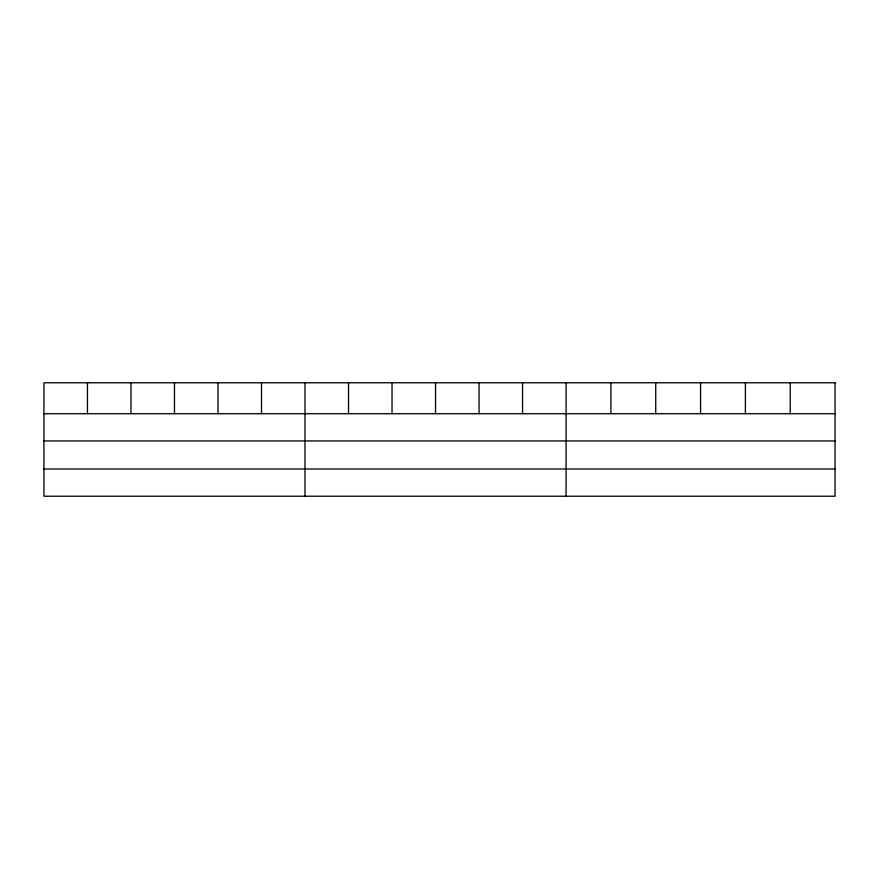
<?xml version="1.0" encoding="UTF-8"?>
<svg xmlns="http://www.w3.org/2000/svg" width="879" height="879" viewBox="0 0 879 879"><rect width="100%" height="100%" fill="white"/><g stroke="black" fill="none" stroke-linecap="round" stroke-linejoin="round"><path stroke-width="1.32" d="M43.95 413.712L835.05 413.712M43.95 440.939L835.05 440.939M43.95 469.001L835.05 469.001M790.221 382.772L790.221 413.712M745.392 382.772L745.392 413.712M700.563 382.772L700.563 413.712M655.734 382.772L655.734 413.712M610.905 382.772L610.905 413.712M566.076 382.772L566.076 496.228M522.565 382.772L522.565 413.712M479.055 382.772L479.055 413.712M435.544 382.772L435.544 413.712M392.034 382.772L392.034 413.712M348.523 382.772L348.523 413.712M305.013 382.772L305.013 496.228M261.502 382.772L261.502 413.712M217.992 382.772L217.992 413.712M174.481 382.772L174.481 413.712M130.971 382.772L130.971 413.712M87.46 382.772L87.46 413.712M835.05 382.772L43.95 382.772L43.95 496.228L835.05 496.228L835.05 382.772"/></g></svg>
